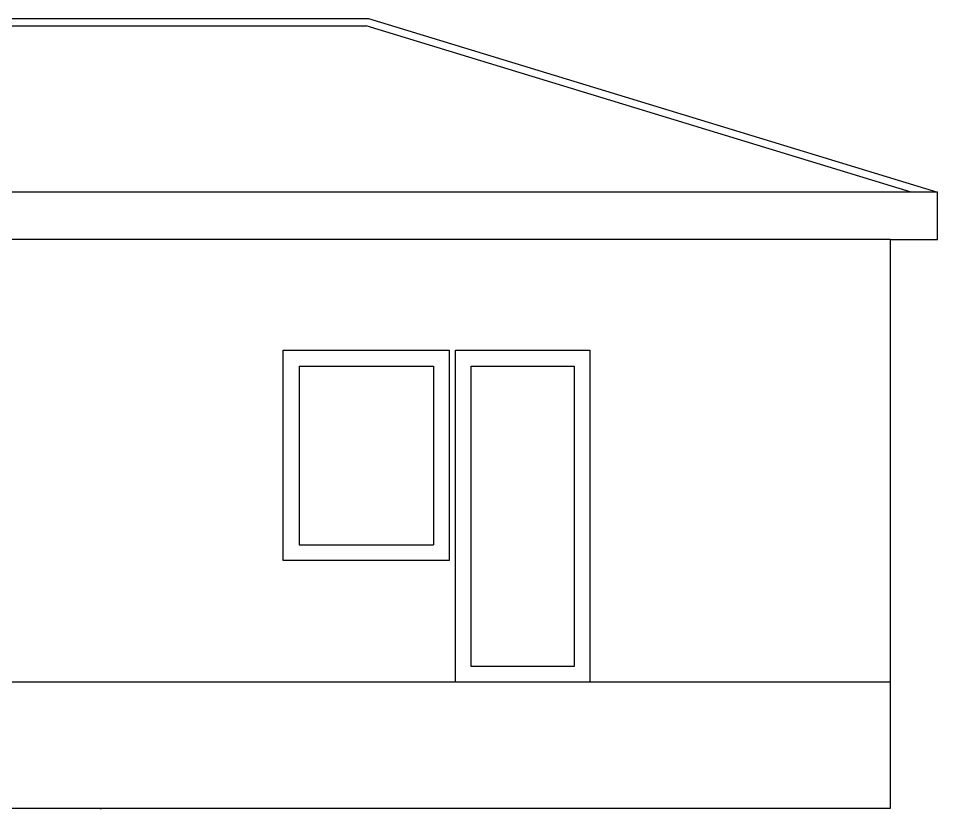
# Model space of a CAD drawing. Header units: millimetres. Extents: x -60009 to 113281, y -58228 to 411188.
# Drawn here: x -24460 to -18645, y -33902 to -28902 of the extents above; entities that cross this region are included whole.
import ezdxf

# ---------------------------------------------------------------- set-up
doc = ezdxf.new("R2010")
doc.units = ezdxf.units.MM
doc.layers.add('Grundritningar', color=1, linetype='Continuous')

msp = doc.modelspace()

# ---------------------------------------------------------------- linework, layer by layer
at = {"layer": 'Grundritningar'}
for p, q in [((-28220.711, -28901.921), (-24054.457, -28901.921)), ((-24054.457, -28901.921), (-22245.013, -28901.921)), ((-22245.013, -28901.921), (-18645.013, -30001.921)), ((-28220.711, -28949.723), (-24054.457, -28949.799)), ((-24054.457, -28949.799), (-22259.315, -28949.832)), ((-18812.385, -30001.921), (-22259.315, -28949.832)), ((-18645.013, -30001.921), (-32525.013, -30001.921)), ((-18645.013, -30301.921), (-18645.013, -30001.921)), ((-18945.013, -30301.921), (-32225.013, -30301.921)), ((-18945.013, -30301.921), (-18945.013, -33101.921)), ((-18945.013, -30301.921), (-18645.013, -30301.921)), ((-22785.013, -32331.921), (-22785.013, -31001.921)), ((-22785.013, -31001.921), (-21735.013, -31001.921)), ((-21735.013, -31001.921), (-21735.013, -32331.921)), ((-21695.013, -31001.921), (-20845.013, -31001.921)), ((-21695.013, -33101.921), (-21695.013, -31001.921)), ((-20845.013, -31001.921), (-20845.013, -33101.921)), ((-22685.013, -31101.921), (-22685.013, -32231.921)), ((-22685.013, -31101.921), (-21835.013, -31101.921)), ((-21835.013, -31101.921), (-21835.013, -32231.921)), ((-21595.013, -33001.921), (-21595.013, -31101.921)), ((-21595.013, -31101.921), (-20945.013, -31101.921)), ((-20945.013, -31101.921), (-20945.013, -33001.921)), ((-22685.013, -32231.921), (-21835.013, -32231.921)), ((-21735.013, -32331.921), (-22785.013, -32331.921)), ((-20945.013, -33001.921), (-21595.013, -33001.921)), ((-18945.013, -33101.921), (-32225.013, -33101.921)), ((-20845.013, -33101.921), (-21695.013, -33101.921)), ((-18945.013, -33101.921), (-18945.013, -33901.921)), ((-18945.013, -33901.921), (-32225.013, -33901.921)), ((-23945.013, -33901.921), (-23935.013, -33901.921))]:
    msp.add_line(p, q, dxfattribs=at)

doc.saveas('drawing.dxf')
